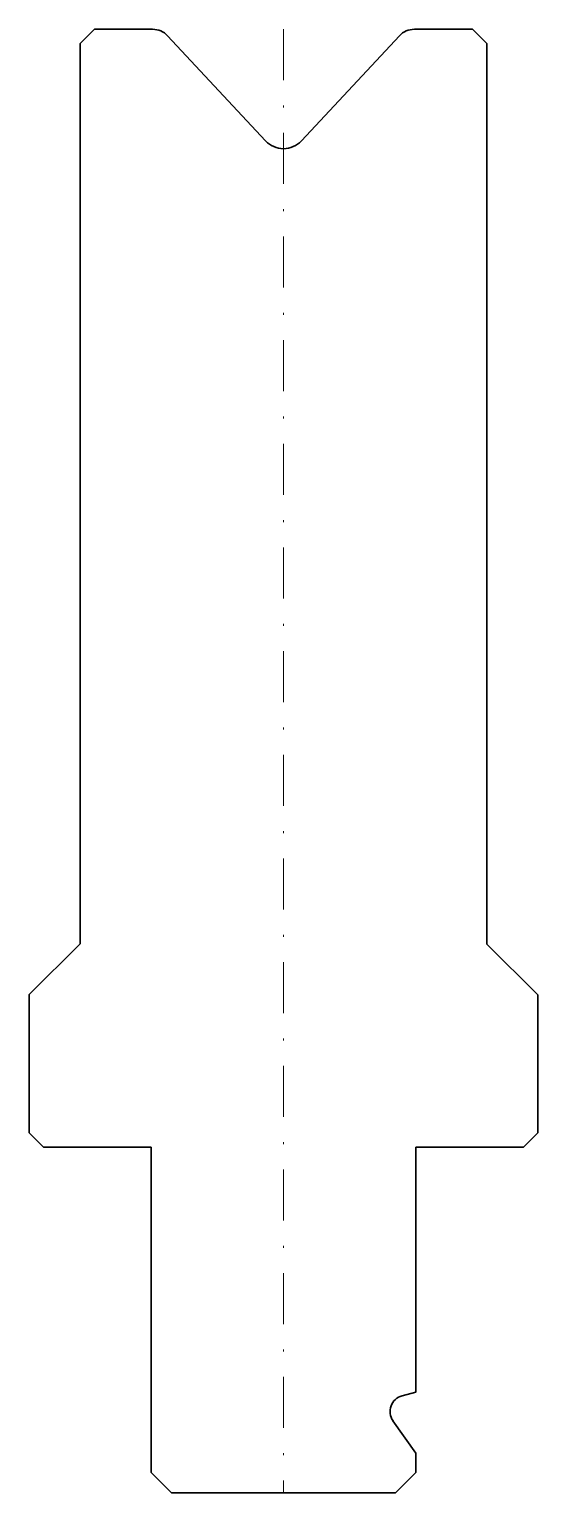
# Model space of a CAD drawing. Header units: millimetres. Extents: x -12.5 to 12.5, y -72 to 0.
import ezdxf

# ---------------------------------------------------------------- set-up
doc = ezdxf.new("R2010")
doc.units = ezdxf.units.MM
doc.header["$LTSCALE"] = 5
doc.linetypes.add('AUSGEZOGEN', pattern=[0])
doc.linetypes.add('DASHDOT', pattern=[1, 0.5, -0.25, 0, -0.25])
doc.layers.add('2', color=7, linetype='Continuous')

msp = doc.modelspace()

# ---------------------------------------------------------------- linework, layer by layer
at = {"layer": '2', "color": 7, "linetype": 'AUSGEZOGEN', "lineweight": 35}
for p, q in [((-10, -0.7), (-9.3, 0)), ((-9.3, 0), (-6.435, 0)), ((6.435, 0), (9.3, 0)), ((9.3, 0), (10, -0.7)), ((-10, -44.993), (-10, -0.7)), ((-5.703, -0.318), (-0.878, -5.493)), ((0.878, -5.493), (5.703, -0.318)), ((10, -0.7), (10, -45.007)), ((-12.5, -47.493), (-10, -44.993)), ((10, -45.007), (12.5, -47.507)), ((-12.5, -54.3), (-12.5, -47.493)), ((12.5, -47.507), (12.5, -54.3)), ((-11.8, -55), (-12.5, -54.3)), ((12.5, -54.3), (11.8, -55)), ((-6.5, -55), (-11.8, -55)), ((-6.5, -71), (-6.5, -55)), ((11.8, -55), (6.5, -55)), ((6.5, -55), (6.5, -67.049)), ((6.5, -67.049), (5.833, -67.228)), ((5.384, -68.46), (6.5, -70.053)), ((6.5, -70.053), (6.5, -71)), ((-5.5, -72), (-6.5, -71)), ((6.5, -71), (5.5, -72)), ((5.5, -72), (-5.5, -72))]:
    msp.add_line(p, q, dxfattribs=at)
at = {"layer": '2', "color": 7, "linetype": 'DASHDOT', "lineweight": 18}
msp.add_line((0, 0), (0, -72), dxfattribs=at)
at = {"layer": '2', "color": 7, "linetype": 'AUSGEZOGEN', "lineweight": 35}
for centre, radius, start, end in [((-6.435, -1), 1, 43, 90), ((6.435, -1), 1, 90, 137), ((0, -4.675), 1.2, 223, 317), ((6.04, -68.001), 0.8, 105, 215)]:
    msp.add_arc(centre, radius, start, end, dxfattribs=at)

doc.saveas('drawing.dxf')
